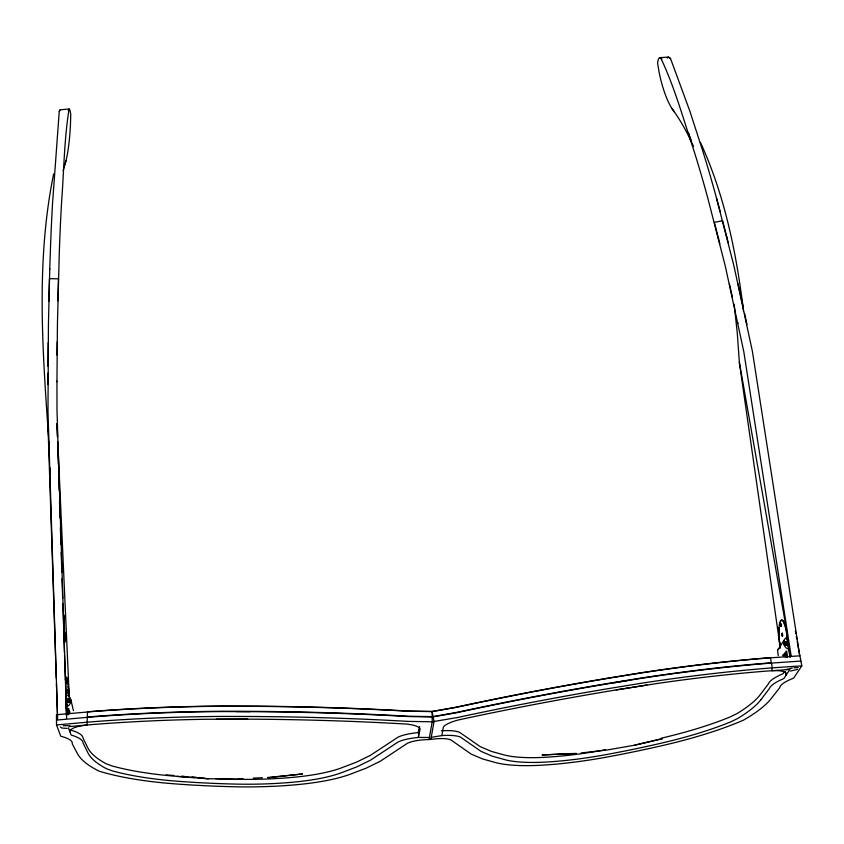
<?xml version="1.0" encoding="UTF-8"?>
<svg xmlns="http://www.w3.org/2000/svg" width="844" height="844" viewBox="0 0 844 844"><rect width="100%" height="100%" fill="white"/><g stroke="black" fill="none" stroke-linecap="round" stroke-linejoin="round"><path stroke-width="1.27" d="M47.929 384.569L47.971 373.09M782.177 634.139L782.409 633L782.673 636.133L781.628 633.496L782.093 636.186L782.314 635.036M56.949 381.678L57.445 323.336L59.249 254.382A552.704 80.908 87 0 1 61.58 202.17C63.954 171.269 64.123 139.249 69.113 108.971A16.606 2.068 88.3 0 1 70.126 110.902L70.748 114.088L70.495 123.593A44.922 6.815 -87.3 0 1 69.535 137.783L69.071 142.277A44.922 6.815 -87.3 0 1 65.969 160.782L65.231 163.388M48.002 366.328L48.203 342.685M57.075 355.145L57.213 341.841M48.889 301.213L49.469 278.647L58.458 278.815L57.898 300.833M57.993 295.706L58.025 294.408M49.754 268.645L48.435 324.191L47.981 411.503L57.603 719.046M49.733 269.352L50.229 255.236A552.704 80.908 87 0 1 52.56 203.014L59.238 111.492L60.093 109.825L69.113 108.971L68.248 110.638M73.449 710.627L70.759 699.454M778.98 627.525L778.812 631.871A19.159 3.946 84.8 0 0 779.677 644.278L780.215 648.097M779.402 627.493L779.223 631.839A19.159 3.946 84.8 0 0 779.36 636.703M65.568 678.945L65.473 680.137L64.545 655.039M419.679 726.61L418.128 732.613A36.535 9.062 -0.3 0 0 397.935 737.245L370.442 755.327L356.611 762.1L340.765 768.135A97.419 24.181 -0.3 0 1 293.184 777.324A130.746 32.452 -0.3 0 1 234.284 779.223L229.621 779.096A297.742 73.892 -0.3 0 1 215.505 778.611M429.047 739.544L430.873 739.397A25.742 6.098 -10.6 0 1 451.35 740.23L471.047 754.019L482.684 758.988L493.677 762.037A108.159 25.605 -10.6 0 0 544.77 765.012A141.518 33.496 -10.6 0 0 606.625 757.11A308.798 73.101 -10.6 0 0 664.376 745.115A159.611 37.78 -10.6 0 0 743.458 720.154A225.728 53.436 -10.6 0 0 771.184 698.568L779.74 687.681A40.269 9.537 -10.6 0 1 793.655 678.133L801.8 665.842L799.922 655.809L768.673 657.951A468.979 111.018 -10.6 0 0 639.488 673.217L612.417 677.605A787.252 186.355 -10.6 0 0 455.718 707.462L432.149 711.608L408.285 711.228A787.252 195.365 -0.3 0 0 250.468 706.312L222.911 706.249A468.979 116.388 -0.3 0 0 89.348 711.819L56.464 714.762L56.516 724.933L60.747 736.242A40.269 9.991 -0.3 0 1 72.215 743.775L77.405 753.576A225.728 56.02 -0.3 0 0 99.297 771.226A159.611 39.605 -0.3 0 0 175.288 783.897A308.798 76.635 -0.3 0 0 233.081 786.735A141.518 35.121 -0.3 0 0 296.814 784.677A108.159 26.839 -0.3 0 0 352.992 773.188L365.958 768.251L380.338 761.214L406.671 743.775A25.742 6.393 -0.3 0 1 429.047 739.544L432.212 721.778L432.149 711.429L455.686 707.283A787.252 186.355 -10.6 0 1 612.385 677.426L639.457 673.037A468.979 111.018 -10.6 0 1 768.641 657.782L770.403 657.645L772.323 667.857L771.806 670.706A27.799 6.583 -10.6 0 1 786.197 673.185L785.996 675.327L785.321 671.75M430.873 739.397L434.038 721.641L432.117 711.429L408.285 711.049A787.252 195.365 -0.3 0 0 250.457 706.133L222.911 706.069A468.979 116.388 -0.3 0 0 89.348 711.64L87.491 711.798L87.037 725.007A27.799 6.9 -0.3 0 0 70.622 729.923L70.041 732.096L70.031 729.68M431.242 737.339L441.834 735.588L443.322 727.233A23.653 5.602 -10.6 0 1 458.376 719.953L472.081 717.02A776.163 183.728 -10.6 0 1 613.725 690.329L656.6 683.566A458.197 108.465 -10.6 0 1 766.626 671.086L789.889 669.45M53.636 173.969C35.965 260.216 42.411 349.047 48.498 436.169M64.872 164.685L65.21 163.451M63.163 170.667L65.969 160.782M784.097 640.111L777.567 650.587L778.274 655.598M59.238 111.492L60.093 109.825A16.606 2.068 88.3 0 1 60.43 110.047M64.112 620.699L64.133 620.045L64.249 622.672L64.112 620.699L64.112 621.469M64.788 637.368L64.819 638.085M786.028 644.732L785.954 643.529L787.104 643.423L785.88 643.645M786.102 644.616L784.54 643.307L785.585 643.202L785.426 642.126L785.901 643.181L787.062 643.065L785.827 643.297M788.475 649.426L788.655 649.163A6.625 6.341 34.2 0 1 786.956 637.199L788.655 649.163M778.031 649.395L778.727 648.34M784.392 671.624L782.968 673.776L780.89 674.673A51.051 12.09 -10.6 0 0 768.462 683.798L759.959 695.034A215.083 50.914 -10.6 0 1 736.548 713.845L729.807 717.083A148.913 35.248 -10.6 0 1 661.052 738.236M789.235 670.431L783.865 678.544L781.787 679.452A51.051 12.09 -10.6 0 0 769.359 688.577L760.855 699.813M782.588 655.503L783.654 654.132L783.992 656.526M797.569 669.387L790.364 671.096M786.239 669.556L788.159 668.944M634.466 745.231L662.287 738.7L634.466 745.231L607.87 749.862L581.083 752.975M433.077 716.556L456.646 712.41A787.252 186.355 -10.6 0 1 613.345 682.553L640.417 678.165A468.979 111.018 -10.6 0 1 769.601 662.899L771.363 662.772M433.141 716.862L456.709 712.716A787.22 186.345 -10.6 0 1 600.654 685.001L627.324 680.559M613.778 682.807L640.48 678.471A468.979 111.018 -10.6 0 1 769.654 663.215L800.903 661.063M616.183 689.896L646.852 685.033M267.991 777.82L302.521 773.959L267.601 777.503M784.466 643.423L785.5 643.328M56.495 720.09L89.38 717.147A468.979 116.388 -0.3 0 1 222.943 711.576L250.119 711.64M56.516 724.933L89.401 722A468.979 116.388 -0.3 0 1 222.974 716.419L250.52 716.482A787.252 195.365 -0.3 0 1 408.348 721.398L432.212 721.778L457.606 717.495A787.252 186.355 -10.6 0 1 614.305 687.638L641.377 683.25A468.979 111.018 -10.6 0 1 770.551 667.984L801.8 665.842M69.271 726.578L92.481 724.542A458.197 113.708 -0.3 0 1 206.442 719.267L250.14 719.162A776.163 192.611 -0.3 0 1 392.914 723.308L406.597 724.057A23.653 5.866 -0.3 0 1 420.133 729.068L418.16 737.466A36.535 9.062 -0.3 0 0 397.957 742.087L370.474 760.18L356.643 766.943L340.797 772.988A97.419 24.181 -0.3 0 1 293.206 782.166A130.746 32.452 -0.3 0 1 234.315 784.065L229.642 783.939A297.742 73.892 -0.3 0 1 178.685 781.333A148.913 36.957 -0.3 0 1 112.41 770.889L106.344 768.662A215.083 53.372 -0.3 0 1 88.082 753.154L83.071 742.994A51.051 12.671 -0.3 0 0 73.048 735.641L71.149 735.061L68.427 727.771M784.435 624.233A19.159 3.946 84.8 0 1 786.766 634.635L790.322 657.022M87.523 716.999L89.38 716.841A468.979 116.388 -0.3 0 1 222.943 711.27L250.489 711.334A787.252 195.365 -0.3 0 1 408.317 716.239L432.181 716.619M441.834 735.588L442.298 735.546A36.535 8.651 -10.6 0 1 460.497 737.129L481.101 751.403L492.295 756.192L505.725 759.906A97.419 23.062 -10.6 0 0 549.201 761.868A130.746 30.954 -10.6 0 0 606.351 754.568L610.982 753.703A297.742 70.485 -10.6 0 0 661.939 743.015A148.913 35.248 -10.6 0 0 730.704 721.863L737.445 718.624A215.083 50.914 -10.6 0 0 760.855 699.813M67.267 700.52L68.448 700.446L68.723 699.338L68.775 700.425L69.852 700.71L68.797 700.784L68.881 701.976L68.469 700.805L67.267 700.52L68.501 700.91M67.298 700.636L68.48 700.552M68.807 700.531L69.862 700.467M63.237 725.766L64.07 725.713A11.573 2.87 -0.3 0 1 69.176 725.745L69.989 725.798M571.325 753.565L542.059 754.969L576.209 753.386M216.412 719.162L247.661 719.12M237.765 778.812L242.956 778.579M253.327 778.126L262.41 777.735M67.193 728.414L62.023 728.077L60.293 726.948M236.352 711.566L263.444 711.745A787.22 195.365 -0.3 0 1 408.317 716.556L432.181 716.936M429.417 737.487L418.645 737.424L418.603 729.754M206.168 778.664L236.753 779.286M166.089 774.887L173.875 775.499M181.66 776.111L184.256 776.311M192.042 776.923L195.935 777.229M176.829 776.364L208.711 778.843M798.245 667.604L794.795 667.72A11.573 2.743 -10.6 0 0 793.972 667.826M71.118 730.218L73.027 730.798A51.051 12.671 -0.3 0 1 83.039 738.152L88.05 748.311A215.083 53.372 -0.3 0 0 106.312 763.82L112.389 766.035A148.913 36.957 -0.3 0 0 178.654 776.491A297.742 73.892 -0.3 0 0 194.584 777.556M797.232 641.461L799.743 655.714L752.363 351.167L733.805 265.364L716.451 197.929A552.704 151.836 83.9 0 0 701.512 147.078L689.78 110.912L670.516 58.542L668.469 57.097L659.913 57.645A16.606 4.209 82.6 0 0 658.236 59.787L657.581 63.078L659.153 72.436A44.922 12.533 78 0 0 662.561 86.278L663.933 90.635A44.922 12.533 78 0 0 671.771 108.264C680.507 120.101 687.586 133.078 693.536 146.518M661.96 59.08L659.913 57.645L660.609 57.761C674.272 86.109 682.849 117.601 692.966 147.616A552.704 151.836 83.9 0 1 707.894 198.467L725.249 265.902L743.807 351.705L791.187 656.252L739.344 362.276L737.287 333.158L734.185 304.188M670.516 58.542L668.469 57.097A16.606 4.209 82.6 0 0 667.266 58.12M671.771 108.264L674.272 111.883M688.409 132.909L691.458 141.771L688.514 133.194M700.436 142.457C724.848 195.523 736.506 253.569 743.553 311.267M784.435 624.233L783.295 621.659A20.066 4.136 84.8 0 0 778.991 627.535M64.492 631.512L64.714 633.749L64.492 632.673M64.608 635.31L64.598 634.35L64.83 636.376L64.566 633.802L64.788 635.384M66.919 706.766L66.349 694.717A6.625 6.446 -18.4 0 1 66.919 706.766L66.876 704.603M716.451 197.929L720.249 211.707M728.288 242.861L722.612 220.79L714.33 222.331L719.848 243.863M726.842 237.027L727.169 238.293M718.297 237.565L718.613 238.841M729.438 284.048L732.402 297.12M737.983 283.51L743.142 306.731M744.587 313.367L746.993 324.655M737.909 322.619L738.025 323.189M64.798 639.509L65.072 642.052L64.724 638.876L64.967 639.53M56.864 701.248L56.843 700.72M795.396 631.101L795.86 633.696M796.314 636.281L796.768 638.876M739.344 362.276L780.267 647.643M786.777 637.463L787.114 639.857M787.463 642.252L787.969 645.839M784.825 652.634L785.5 657.434M786.766 634.635L789.91 657.065M787.558 657.181L786.713 651.135L785.922 651.209L786.766 657.254M784.445 654.068L784.772 656.453M67.963 686.362L68.206 688.599A19.159 1.456 86.2 0 1 68.438 690.972M69.746 713.539L69.63 711.133L68.828 711.186L68.944 713.602M69.24 713.391L68.522 708.475L68.491 714.657M67.72 708.527L68.016 714.615M67.161 714.752L66.043 692.175A19.159 1.456 86.2 0 1 65.843 681.593L65.99 678.914A20.066 1.519 86.2 0 1 68.132 684.284L68.628 688.567A19.159 1.456 86.2 0 1 69.261 695.931M65.8 695.962L66.739 714.784M66.644 699.781L66.76 702.197M57.571 436.633L56.991 423.498L57.392 436.664M57.814 441.887L69.292 697.956M48.741 441.423L49.385 455.865M49.912 467.692L50.207 474.254M64.555 629.793L64.334 629.666M64.65 633.106L64.397 631.154L64.471 633.095M57.814 449.82L58.289 464.284M58.637 474.813L59.154 490.596M59.502 501.125L60.061 518.227M60.367 527.437L60.926 544.538M61.179 552.43L61.834 572.169M62.045 578.741L62.688 598.47M62.867 603.734L63.595 626.1M63.733 630.046L64.46 652.412M65.927 697.144L66.486 714.246M47.855 421.726L56.263 678.259M56.432 683.524L57.476 715.09M66.613 718.191L57.002 410.648L56.949 381.087M204.997 778.126A297.742 73.892 -0.3 0 1 198.045 777.757M65.568 678.956A20.066 1.519 86.2 0 1 66.929 679.515M67.193 680.855A20.066 1.519 86.2 0 1 67.457 682.458M70.453 700.731A1.709 1.656 -18.4 0 1 70.506 701.164M441.401 730.777A36.535 8.651 -10.6 0 1 459.6 732.349L480.204 746.624L491.398 751.413L504.828 755.127A97.419 23.062 -10.6 0 0 548.305 757.1A130.746 30.954 -10.6 0 0 605.464 749.788M789.762 668.553A11.573 2.743 -10.6 0 1 792.294 668.068M780.088 644.236A19.159 3.946 84.8 0 1 779.782 641.756M787.188 634.604A19.159 3.946 84.8 0 0 784.857 624.191L783.717 621.617A20.066 4.136 84.8 0 0 780.573 621.479M779.856 623.959A20.066 4.136 84.8 0 1 780.183 622.577M787.062 643.708A1.709 1.625 34.2 0 1 787.009 644.552M780.278 624.328C780.594 630.004 781.46 622.302 780.278 624.328M780.858 624.275C781.206 630.13 782.029 622.155 780.858 624.275M66.929 680.739L67.193 683.651L66.929 680.739M67.404 690.308L67.668 693.209L67.404 690.308M67.52 680.697L67.784 683.608L67.52 680.697M67.995 690.265L68.258 693.167L67.995 690.265M63.901 616.584L63.796 617.164L63.701 614.717L63.901 616.584M64.46 627.736L64.534 629.286L64.197 626.564L64.46 627.736M64.84 636.661L64.956 639.277L64.84 636.661M64.049 617.913L64.123 619.76L64.049 617.913M64.049 622.197L64.133 624.275L64.049 622.197M64.355 625.13L64.112 624.476L64.355 625.13M68.237 702.408A1.709 1.656 -18.4 0 0 70.347 700.372A1.709 1.656 -18.4 0 0 67.509 699.634A1.709 1.656 -18.4 0 0 68.237 702.408A1.709 1.656 -18.4 0 0 70.316 700.256A1.709 1.656 -18.4 0 0 67.478 699.528A1.709 1.656 -18.4 0 0 68.206 702.303M68.164 702.166A1.709 1.656 -18.4 0 0 70.274 700.119A1.709 1.656 -18.4 0 0 67.436 699.391A1.709 1.656 -18.4 0 0 68.164 702.166M784.234 644.13A1.709 1.625 34.2 0 0 787.146 644.426A1.709 1.625 34.2 0 0 785.848 641.809A1.709 1.625 34.2 0 0 784.234 644.13M784.329 643.983A1.709 1.625 34.2 0 0 787.241 644.278A1.709 1.625 34.2 0 0 785.943 641.662A1.709 1.625 34.2 0 0 784.329 643.983"/></g></svg>
